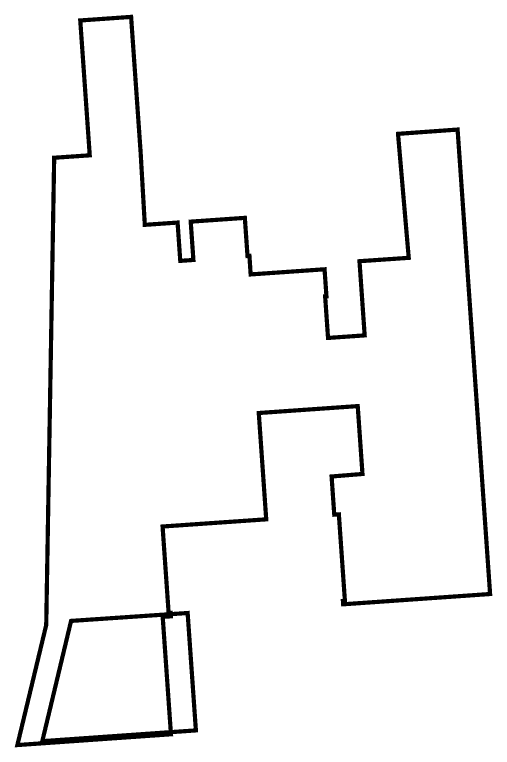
# Model space of a CAD drawing. Header units: millimetres. Extents: x 50357 to 985146, y 723188 to 1803594.
# Drawn here: x 662056 to 705638, y 1736706 to 1803594 of the extents above; entities that cross this region are included whole.
import ezdxf

# ---------------------------------------------------------------- set-up
doc = ezdxf.new("R2010")
doc.units = ezdxf.units.MM
doc.header["$LTSCALE"] = 3
doc.header["$MEASUREMENT"] = 0
doc.linetypes.add('DIVIDE', pattern=[1.25, 0.5, -0.25, 0, -0.25, 0, -0.25])
doc.layers.add('_DEV LINE', color=96, linetype='DIVIDE')
doc.layers.add('_SUBLEASE LINE', color=10, linetype='DIVIDE')

msp = doc.modelspace()

# ---------------------------------------------------------------- linework, layer by layer
at = {"layer": '_DEV LINE', "ltscale": 2, "const_width": 382.5243, "elevation": -0.1232}
msp.add_lwpolyline([(705433.698, 1750703.4584), (692027.9795, 1749765.4752), (692007.0277, 1750065.6975), (692187.7772, 1750069.6298), (691634.5698, 1757976.1789), (691215.5925, 1757946.8863), (690971.7978, 1761432.7906), (693789.3254, 1761662.1074), (693356.1292, 1767858.6593), (684328.7582, 1767227.5123), (685007.1859, 1757521.6347), (675551.7512, 1756865.9045), (676106.032, 1748945.3959), (676284.3704, 1748966.5909), (676305.488, 1748667.2742), (675562.7329, 1748617.7085), (676315.8733, 1737899.4073), (662302.9596, 1736914.765), (664935.2696, 1747872.3076), (665661.3698, 1790530.2989), (668906.1457, 1790751.9595), (668041.2061, 1803063.6375), (672679.7732, 1803389.5135), (673545.7337, 1791063.3029), (673930.8003, 1784404.8612), (676920.5067, 1784613.872), (677165.7165, 1781116.7913), (678363.0841, 1781200.599), (678118.6145, 1784697.6339), (683056.2492, 1785042.7667), (683300.5971, 1781561.7895), (683475.1306, 1781573.3967), (683587.7862, 1779879.4461), (690329.7866, 1780347.8261), (690502.2039, 1777881.2327), (690383.0582, 1777872.9234), (690647.6574, 1774081.2676), (693989.2315, 1774313.984), (693516.711, 1781085.8122), (698009.8488, 1781394.2566), (697059.1885, 1792411.2032), (697038.2032, 1792712.9672), (702467.7559, 1793103.4867)], close=True, dxfattribs=at)
at = {"layer": '_SUBLEASE LINE', "ltscale": 2, "const_width": 382.5}
msp.add_lwpolyline([(677837.8038, 1748969.4474), (678590.8543, 1738253.3202), (664577.9276, 1737268.8618), (667202.7974, 1748247.8367)], close=True, dxfattribs=at)

doc.saveas('drawing.dxf')
